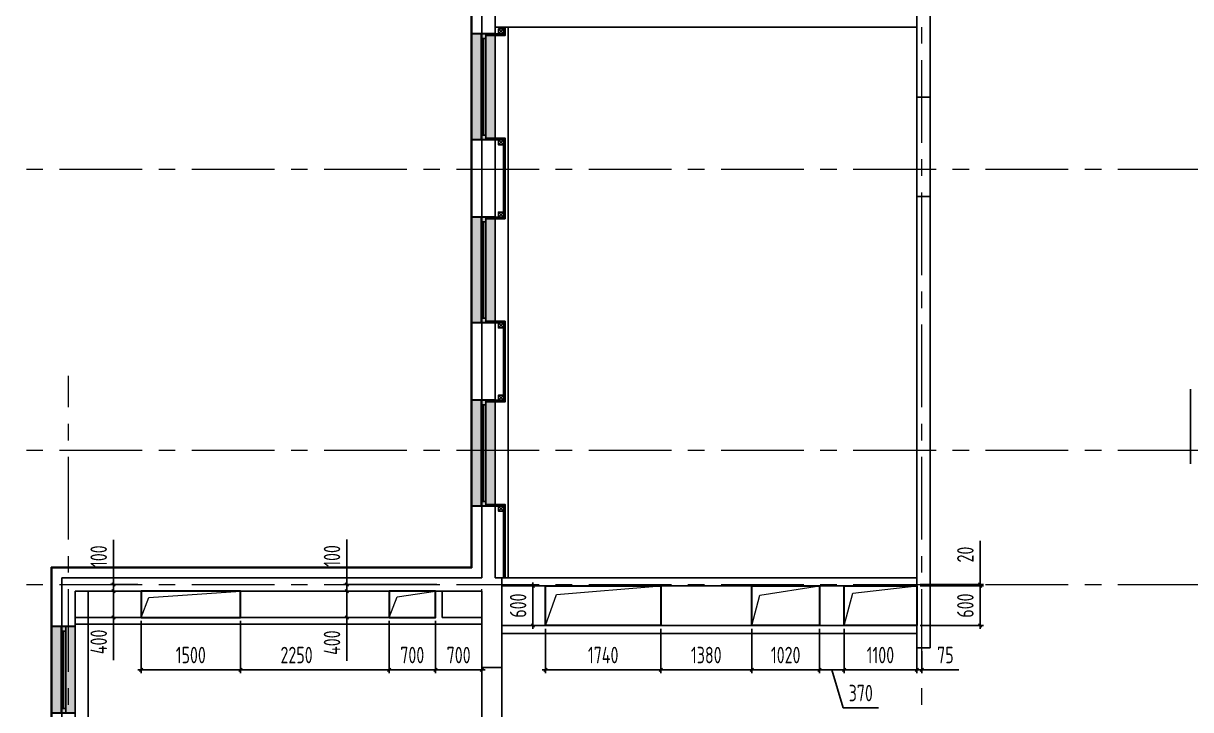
# Model space of a CAD drawing. Header units: millimetres. Extents: x -185251 to 7892985, y -102157 to 319855.
# Drawn here: x -173030 to -155384, y 102191 to 112570 of the extents above; entities that cross this region are included whole.
import ezdxf
from ezdxf import colors
from ezdxf.entities.mleader import LeaderData, LeaderLine
from ezdxf.math import Vec2, Vec3

# ---------------------------------------------------------------- set-up
doc = ezdxf.new("R2010")
doc.units = ezdxf.units.MM
doc.header["$LTSCALE"] = 10
doc.linetypes.add('CENTER', pattern=[2, 1.25, -0.25, 0.25, -0.25])
doc.layers.add('013', color=7, linetype='Continuous', lineweight=13)
doc.layers.add('АР_Оси', color=142, linetype='Continuous', lineweight=9)
doc.layers.add('Архитектура', color=251, linetype='Continuous')
doc.layers.get('0').off()
doc.layers.get('0').freeze()
doc.styles.add('ISOCPEUR', font='isocpeur.TTF', dxfattribs={"width": 0.7})
doc.styles.add('ГОСТ 2.304', font='isocpeur.TTF', dxfattribs={"width": 0.7})
doc.dimstyles.new('СПДС', dxfattribs={"dimscale": 100, "dimtxt": 2.5, "dimasz": 0.5, "dimexe": 0.5, "dimexo": 1, "dimgap": 1, "dimtad": 1, "dimdec": 0, "dimrnd": 5, "dimtxsty": 'ГОСТ 2.304', "dimblk": 'OBLIQUE', "dimcen": 2.5, "dimdle": 0.5, "dimadec": 0, "dimazin": 2, "dimtfac": 0.75, "dimtdec": 0, "dimtmove": 1, "dimatfit": 3, "dimfxl": 1, "dimtolj": 1, "dimarcsym": 1})

# ---------------------------------------------------------------- blocks, each defined once
blk = doc.blocks.new('_DOTSMALL')
at = {"color": 0, "linetype": 'ByBlock', "const_width": 0.5}
blk.add_lwpolyline([(-0.0625, 0, 1), (0.0625, 0, 1)], format="xyb", close=True, dxfattribs=at)
blk = doc.blocks.new('A$Ce02d65bd')
at = {"ltscale": 100}
for points in [[(0, 0), (0, 75), (75, 75), (75, 0), (0, 0)], [(0, 0), (75, 75)], [(0, 75), (75, 0)]]:
    blk.add_lwpolyline(points, dxfattribs=at)
blk = doc.blocks.new('*U104')
at = {"true_color": 0xffffff}
h = blk.add_hatch(color=7, dxfattribs=at)
h.dxf.hatch_style = 1
h.paths.add_polyline_path([(-1310, 140), (0, 140), (0, -220), (-1310, -220)])
at = {"lineweight": 30}
for p, q in [((-1310, 140), (-1310, -220)), ((0, 140), (0, -220))]:
    blk.add_line(p, q, dxfattribs=at)
for p, q in [((-1310, 140), (0, 140)), ((-1310, 140), (-1310, 140)), ((-1310, 140), (-1310, 140)), ((-1310, 0), (0, 0)), ((0, 140), (0, 140)), ((0, 140), (0, 140)), ((-1310, -70), (0, -70)), ((-1240, 0), (-1240, -70)), ((-1240, -35), (-70, -35)), ((-70, 0), (-70, -70)), ((0, -220), (-1310, -220))]:
    blk.add_line(p, q)
blk = doc.blocks.new('*U103')
at = {"true_color": 0xffffff}
h = blk.add_hatch(color=7, dxfattribs=at)
h.dxf.hatch_style = 1
h.paths.add_polyline_path([(-1600, 140), (0, 140), (0, -220), (-1600, -220)])
at = {"lineweight": 30}
for p, q in [((-1600, 140), (-1600, -220)), ((0, 140), (0, -220))]:
    blk.add_line(p, q, dxfattribs=at)
for p, q in [((-1600, 140), (0, 140)), ((-1600, 140), (-1600, 140)), ((-1600, 140), (-1600, 140)), ((-1600, 0), (0, 0)), ((0, 140), (0, 140)), ((0, 140), (0, 140)), ((-1600, -70), (0, -70)), ((-1530, 0), (-1530, -70)), ((-1530, -35), (-70, -35)), ((-70, 0), (-70, -70)), ((0, -220), (-1600, -220))]:
    blk.add_line(p, q)
blk = doc.blocks.new('_Oblique')
at = {"color": 0, "linetype": 'ByBlock', "lineweight": -2}
blk.add_line((-0.5, -0.5), (0.5, 0.5), dxfattribs=at)
blk = doc.blocks.new('*D925')
at = {"layer": '013', "color": 0, "linetype": 'ByBlock', "lineweight": -2, "transparency": 16777216}
for p, q in [((-171249, 103534), (-171249, 102742)), ((-169749, 103534), (-169749, 102742)), ((-171299, 102792), (-169699, 102792))]:
    blk.add_line(p, q, dxfattribs=at)
at = {"layer": 'Defpoints', "color": 0, "linetype": 'ByBlock', "transparency": 16777216}
for p in [(-171249, 103584), (-169749, 103584), (-169749, 102792)]:
    blk.add_point(p, dxfattribs=at)
at = {"layer": '013', "color": 0, "linetype": 'ByBlock', "lineweight": -2, "transparency": 16777216, "xscale": 50, "yscale": 50, "zscale": 50, "rotation": 180}
blk.add_blockref('_Oblique', (-171249, 102792), dxfattribs=at)
at = {"layer": '013', "color": 0, "linetype": 'ByBlock', "lineweight": -2, "transparency": 16777216, "xscale": 50, "yscale": 50, "zscale": 50}
blk.add_blockref('_Oblique', (-169749, 102792), dxfattribs=at)
at = {"layer": '013', "color": 0, "linetype": 'ByBlock', "transparency": 16777216, "insert": (-170499, 103017), "char_height": 250, "attachment_point": 5, "style": 'ГОСТ 2.304'}
blk.add_mtext('\\A1;1500', dxfattribs=at)
blk = doc.blocks.new('*D926')
at = {"layer": '013', "color": 0, "linetype": 'ByBlock', "lineweight": -2, "transparency": 16777216}
for p, q in [((-171299, 103984), (-171716, 103984)), ((-171666, 103534), (-171666, 104034)), ((-171299, 103584), (-171716, 103584)), ((-171666, 102941), (-171666, 103584))]:
    blk.add_line(p, q, dxfattribs=at)
at = {"layer": 'Defpoints', "color": 0, "linetype": 'ByBlock', "transparency": 16777216}
for p in [(-171666, 103984), (-171249, 103984), (-171249, 103584)]:
    blk.add_point(p, dxfattribs=at)
at = {"layer": '013', "color": 0, "linetype": 'ByBlock', "lineweight": -2, "transparency": 16777216, "xscale": 50, "yscale": 50, "zscale": 50}
for p, rotation in [((-171666, 103984), 90), ((-171666, 103584), 270)]:
    blk.add_blockref('_Oblique', p, dxfattribs=dict(at, rotation=rotation))
at = {"layer": '013', "color": 0, "linetype": 'ByBlock', "transparency": 16777216, "insert": (-171891, 103216), "char_height": 250, "attachment_point": 5, "rotation": 90, "style": 'ГОСТ 2.304'}
blk.add_mtext('\\A1;400', dxfattribs=at)
blk = doc.blocks.new('*D927')
at = {"layer": '013', "color": 0, "linetype": 'ByBlock', "lineweight": -2, "transparency": 16777216}
for p, q in [((-167501, 103534), (-167501, 102742)), ((-166801, 103534), (-166801, 102742)), ((-167551, 102792), (-166751, 102792))]:
    blk.add_line(p, q, dxfattribs=at)
at = {"layer": 'Defpoints', "color": 0, "linetype": 'ByBlock', "transparency": 16777216}
for p in [(-167501, 103584), (-166801, 103584), (-166801, 102792)]:
    blk.add_point(p, dxfattribs=at)
at = {"layer": '013', "color": 0, "linetype": 'ByBlock', "lineweight": -2, "transparency": 16777216, "xscale": 50, "yscale": 50, "zscale": 50, "rotation": 180}
blk.add_blockref('_Oblique', (-167501, 102792), dxfattribs=at)
at = {"layer": '013', "color": 0, "linetype": 'ByBlock', "lineweight": -2, "transparency": 16777216, "xscale": 50, "yscale": 50, "zscale": 50}
blk.add_blockref('_Oblique', (-166801, 102792), dxfattribs=at)
at = {"layer": '013', "color": 0, "linetype": 'ByBlock', "transparency": 16777216, "insert": (-167151, 103017), "char_height": 250, "attachment_point": 5, "style": 'ГОСТ 2.304'}
blk.add_mtext('\\A1;700', dxfattribs=at)
blk = doc.blocks.new('*D928')
at = {"layer": '013', "color": 0, "linetype": 'ByBlock', "lineweight": -2, "transparency": 16777216}
for p, q in [((-166801, 103984), (-168189, 103984)), ((-168139, 103534), (-168139, 104034)), ((-166801, 103584), (-168189, 103584)), ((-168139, 102929), (-168139, 103584))]:
    blk.add_line(p, q, dxfattribs=at)
at = {"layer": 'Defpoints', "color": 0, "linetype": 'ByBlock', "transparency": 16777216}
for p in [(-168139, 103984), (-166751, 103984), (-166751, 103584)]:
    blk.add_point(p, dxfattribs=at)
at = {"layer": '013', "color": 0, "linetype": 'ByBlock', "lineweight": -2, "transparency": 16777216, "xscale": 50, "yscale": 50, "zscale": 50}
for p, rotation in [((-168139, 103984), 90), ((-168139, 103584), 270)]:
    blk.add_blockref('_Oblique', p, dxfattribs=dict(at, rotation=rotation))
at = {"layer": '013', "color": 0, "linetype": 'ByBlock', "transparency": 16777216, "insert": (-168364, 103204), "char_height": 250, "attachment_point": 5, "rotation": 90, "style": 'ГОСТ 2.304'}
blk.add_mtext('\\A1;400', dxfattribs=at)
blk = doc.blocks.new('*D929')
at = {"layer": '013', "color": 0, "linetype": 'ByBlock', "lineweight": -2, "transparency": 16777216}
for p, q in [((-165135, 103415), (-165135, 102742)), ((-163395, 103415), (-163395, 102742)), ((-165185, 102792), (-163345, 102792))]:
    blk.add_line(p, q, dxfattribs=at)
at = {"layer": 'Defpoints', "color": 0, "linetype": 'ByBlock', "transparency": 16777216}
for p in [(-165135, 103465), (-163395, 103465), (-163395, 102792)]:
    blk.add_point(p, dxfattribs=at)
at = {"layer": '013', "color": 0, "linetype": 'ByBlock', "lineweight": -2, "transparency": 16777216, "xscale": 50, "yscale": 50, "zscale": 50, "rotation": 180}
blk.add_blockref('_Oblique', (-165135, 102792), dxfattribs=at)
at = {"layer": '013', "color": 0, "linetype": 'ByBlock', "lineweight": -2, "transparency": 16777216, "xscale": 50, "yscale": 50, "zscale": 50}
blk.add_blockref('_Oblique', (-163395, 102792), dxfattribs=at)
at = {"layer": '013', "color": 0, "linetype": 'ByBlock', "transparency": 16777216, "insert": (-164265, 103017), "char_height": 250, "attachment_point": 5, "style": 'ГОСТ 2.304'}
blk.add_mtext('\\A1;1740', dxfattribs=at)
blk = doc.blocks.new('*D930')
at = {"layer": '013', "color": 0, "linetype": 'ByBlock', "lineweight": -2, "transparency": 16777216}
for p, q in [((-163395, 103415), (-163395, 102742)), ((-162016, 103415), (-162016, 102742)), ((-163445, 102792), (-161966, 102792))]:
    blk.add_line(p, q, dxfattribs=at)
at = {"layer": 'Defpoints', "color": 0, "linetype": 'ByBlock', "transparency": 16777216}
for p in [(-163395, 103465), (-162016, 103465), (-162016, 102792)]:
    blk.add_point(p, dxfattribs=at)
at = {"layer": '013', "color": 0, "linetype": 'ByBlock', "lineweight": -2, "transparency": 16777216, "xscale": 50, "yscale": 50, "zscale": 50, "rotation": 180}
blk.add_blockref('_Oblique', (-163395, 102792), dxfattribs=at)
at = {"layer": '013', "color": 0, "linetype": 'ByBlock', "lineweight": -2, "transparency": 16777216, "xscale": 50, "yscale": 50, "zscale": 50}
blk.add_blockref('_Oblique', (-162016, 102792), dxfattribs=at)
at = {"layer": '013', "color": 0, "linetype": 'ByBlock', "transparency": 16777216, "insert": (-162706, 103017), "char_height": 250, "attachment_point": 5, "style": 'ГОСТ 2.304'}
blk.add_mtext('\\A1;1380', dxfattribs=at)
blk = doc.blocks.new('*D931')
at = {"layer": '013', "color": 0, "linetype": 'ByBlock', "lineweight": -2, "transparency": 16777216}
for p, q in [((-162016, 103415), (-162016, 102742)), ((-160995, 103415), (-160995, 102742)), ((-162066, 102792), (-160945, 102792))]:
    blk.add_line(p, q, dxfattribs=at)
at = {"layer": 'Defpoints', "color": 0, "linetype": 'ByBlock', "transparency": 16777216}
for p in [(-162016, 103465), (-160995, 103465), (-160995, 102792)]:
    blk.add_point(p, dxfattribs=at)
at = {"layer": '013', "color": 0, "linetype": 'ByBlock', "lineweight": -2, "transparency": 16777216, "xscale": 50, "yscale": 50, "zscale": 50, "rotation": 180}
blk.add_blockref('_Oblique', (-162016, 102792), dxfattribs=at)
at = {"layer": '013', "color": 0, "linetype": 'ByBlock', "lineweight": -2, "transparency": 16777216, "xscale": 50, "yscale": 50, "zscale": 50}
blk.add_blockref('_Oblique', (-160995, 102792), dxfattribs=at)
at = {"layer": '013', "color": 0, "linetype": 'ByBlock', "transparency": 16777216, "insert": (-161506, 103017), "char_height": 250, "attachment_point": 5, "style": 'ГОСТ 2.304'}
blk.add_mtext('\\A1;1020', dxfattribs=at)
blk = doc.blocks.new('*D932')
at = {"layer": '013', "color": 0, "linetype": 'ByBlock', "lineweight": -2, "transparency": 16777216}
for p, q in [((-160624, 103415), (-160624, 102742)), ((-159524, 103415), (-159524, 102742)), ((-160674, 102792), (-159474, 102792))]:
    blk.add_line(p, q, dxfattribs=at)
at = {"layer": 'Defpoints', "color": 0, "linetype": 'ByBlock', "transparency": 16777216}
for p in [(-160624, 103465), (-159524, 103465), (-159524, 102792)]:
    blk.add_point(p, dxfattribs=at)
at = {"layer": '013', "color": 0, "linetype": 'ByBlock', "lineweight": -2, "transparency": 16777216, "xscale": 50, "yscale": 50, "zscale": 50, "rotation": 180}
blk.add_blockref('_Oblique', (-160624, 102792), dxfattribs=at)
at = {"layer": '013', "color": 0, "linetype": 'ByBlock', "lineweight": -2, "transparency": 16777216, "xscale": 50, "yscale": 50, "zscale": 50}
blk.add_blockref('_Oblique', (-159524, 102792), dxfattribs=at)
at = {"layer": '013', "color": 0, "linetype": 'ByBlock', "transparency": 16777216, "insert": (-160074, 103017), "char_height": 250, "attachment_point": 5, "style": 'ГОСТ 2.304'}
blk.add_mtext('\\A1;1100', dxfattribs=at)
blk = doc.blocks.new('*D933')
at = {"layer": '013', "color": 0, "linetype": 'ByBlock', "lineweight": -2, "transparency": 16777216}
for p, q in [((-165326, 103415), (-165326, 104115)), ((-165185, 104065), (-165376, 104065)), ((-165185, 103465), (-165376, 103465))]:
    blk.add_line(p, q, dxfattribs=at)
at = {"layer": 'Defpoints', "color": 0, "linetype": 'ByBlock', "transparency": 16777216}
for p in [(-165326, 104065), (-165135, 104065), (-165135, 103465)]:
    blk.add_point(p, dxfattribs=at)
at = {"layer": '013', "color": 0, "linetype": 'ByBlock', "lineweight": -2, "transparency": 16777216, "xscale": 50, "yscale": 50, "zscale": 50}
for p, rotation in [((-165326, 104065), 90), ((-165326, 103465), 270)]:
    blk.add_blockref('_Oblique', p, dxfattribs=dict(at, rotation=rotation))
at = {"layer": '013', "color": 0, "linetype": 'ByBlock', "transparency": 16777216, "insert": (-165551, 103765), "char_height": 250, "attachment_point": 5, "rotation": 90, "style": 'ГОСТ 2.304'}
blk.add_mtext('\\A1;600', dxfattribs=at)
blk = doc.blocks.new('*D934')
at = {"layer": '013', "color": 0, "linetype": 'ByBlock', "lineweight": -2, "transparency": 16777216}
for p, q in [((-158565, 103415), (-158565, 104115)), ((-159474, 104065), (-158515, 104065)), ((-159474, 103465), (-158515, 103465))]:
    blk.add_line(p, q, dxfattribs=at)
at = {"layer": 'Defpoints', "color": 0, "linetype": 'ByBlock', "transparency": 16777216}
for p in [(-159524, 104065), (-158565, 104065), (-159524, 103465)]:
    blk.add_point(p, dxfattribs=at)
at = {"layer": '013', "color": 0, "linetype": 'ByBlock', "lineweight": -2, "transparency": 16777216, "xscale": 50, "yscale": 50, "zscale": 50}
for p, rotation in [((-158565, 104065), 90), ((-158565, 103465), 270)]:
    blk.add_blockref('_Oblique', p, dxfattribs=dict(at, rotation=rotation))
at = {"layer": '013', "color": 0, "linetype": 'ByBlock', "transparency": 16777216, "insert": (-158790, 103765), "char_height": 250, "attachment_point": 5, "rotation": 90, "style": 'ГОСТ 2.304'}
blk.add_mtext('\\A1;600', dxfattribs=at)
blk = doc.blocks.new('*D903')
at = {"layer": '013', "color": 0, "linetype": 'ByBlock', "lineweight": -2, "transparency": 16777216}
for p, q in [((-171666, 104761), (-171666, 104085)), ((-171666, 104085), (-171666, 104135)), ((-171299, 104085), (-171716, 104085)), ((-171299, 103984), (-171716, 103984)), ((-171666, 103984), (-171666, 104085)), ((-171666, 103984), (-171666, 104085)), ((-171666, 103984), (-171666, 103934))]:
    blk.add_line(p, q, dxfattribs=at)
at = {"layer": 'Defpoints', "color": 0, "linetype": 'ByBlock', "transparency": 16777216}
for p in [(-171666, 104085), (-171249, 104085), (-171249, 103984)]:
    blk.add_point(p, dxfattribs=at)
at = {"layer": '013', "color": 0, "linetype": 'ByBlock', "lineweight": -2, "transparency": 16777216, "xscale": 50, "yscale": 50, "zscale": 50}
for p, rotation in [((-171666, 104085), 270), ((-171666, 103984), 90)]:
    blk.add_blockref('_Oblique', p, dxfattribs=dict(at, rotation=rotation))
at = {"layer": '013', "color": 0, "linetype": 'ByBlock', "transparency": 16777216, "insert": (-171891, 104512), "char_height": 250, "attachment_point": 5, "rotation": 90, "style": 'ГОСТ 2.304'}
blk.add_mtext('\\A1;100', dxfattribs=at)
blk = doc.blocks.new('*D896')
at = {"layer": '013', "color": 0, "linetype": 'ByBlock', "lineweight": -2, "transparency": 16777216}
for p, q in [((-168139, 104765), (-168139, 104085)), ((-168139, 104085), (-168139, 104135)), ((-166780, 104085), (-168189, 104085)), ((-166851, 103983), (-168189, 103983)), ((-168139, 103983), (-168139, 104085)), ((-168139, 103983), (-168139, 104085)), ((-168139, 103983), (-168139, 103933))]:
    blk.add_line(p, q, dxfattribs=at)
at = {"layer": 'Defpoints', "color": 0, "linetype": 'ByBlock', "transparency": 16777216}
for p in [(-168139, 104085), (-166801, 103983), (-166730, 104085)]:
    blk.add_point(p, dxfattribs=at)
at = {"layer": '013', "color": 0, "linetype": 'ByBlock', "lineweight": -2, "transparency": 16777216, "xscale": 50, "yscale": 50, "zscale": 50}
for p, rotation in [((-168139, 104085), 270), ((-168139, 103983), 90)]:
    blk.add_blockref('_Oblique', p, dxfattribs=dict(at, rotation=rotation))
at = {"layer": '013', "color": 0, "linetype": 'ByBlock', "transparency": 16777216, "insert": (-168364, 104516), "char_height": 250, "attachment_point": 5, "rotation": 90, "style": 'ГОСТ 2.304'}
blk.add_mtext('\\A1;100', dxfattribs=at)
blk = doc.blocks.new('*D901')
at = {"layer": '013', "color": 0, "linetype": 'ByBlock', "lineweight": -2, "transparency": 16777216}
for p, q in [((-160995, 103415), (-160995, 102742)), ((-160624, 103415), (-160624, 102742)), ((-161045, 102792), (-160574, 102792)), ((-160810, 102792), (-160637, 102217)), ((-160637, 102217), (-160105, 102217))]:
    blk.add_line(p, q, dxfattribs=at)
at = {"layer": 'Defpoints', "color": 0, "linetype": 'ByBlock', "transparency": 16777216}
for p in [(-160995, 103465), (-160624, 103465), (-160624, 102792)]:
    blk.add_point(p, dxfattribs=at)
at = {"layer": '013', "color": 0, "linetype": 'ByBlock', "lineweight": -2, "transparency": 16777216, "xscale": 50, "yscale": 50, "zscale": 50, "rotation": 180}
blk.add_blockref('_Oblique', (-160995, 102792), dxfattribs=at)
at = {"layer": '013', "color": 0, "linetype": 'ByBlock', "lineweight": -2, "transparency": 16777216, "xscale": 50, "yscale": 50, "zscale": 50}
blk.add_blockref('_Oblique', (-160624, 102792), dxfattribs=at)
at = {"layer": '013', "color": 0, "linetype": 'ByBlock', "transparency": 16777216, "insert": (-160371, 102442), "char_height": 250, "attachment_point": 5, "style": 'ГОСТ 2.304'}
blk.add_mtext('\\A1;370', dxfattribs=at)
blk = doc.blocks.new('*D902')
at = {"layer": '013', "color": 0, "linetype": 'ByBlock', "lineweight": -2, "transparency": 16777216}
for p, q in [((-158565, 104742), (-158565, 104085)), ((-158565, 104085), (-158565, 104135)), ((-159474, 104085), (-158515, 104085)), ((-159474, 104065), (-158515, 104065)), ((-158565, 104065), (-158565, 104085)), ((-158565, 104065), (-158565, 104085)), ((-158565, 104065), (-158565, 104015))]:
    blk.add_line(p, q, dxfattribs=at)
at = {"layer": 'Defpoints', "color": 0, "linetype": 'ByBlock', "transparency": 16777216}
for p in [(-159524, 104085), (-159524, 104065), (-158565, 104085)]:
    blk.add_point(p, dxfattribs=at)
at = {"layer": '013', "color": 0, "linetype": 'ByBlock', "lineweight": -2, "transparency": 16777216, "xscale": 50, "yscale": 50, "zscale": 50}
for p, rotation in [((-158565, 104085), 270), ((-158565, 104065), 90)]:
    blk.add_blockref('_Oblique', p, dxfattribs=dict(at, rotation=rotation))
at = {"layer": '013', "color": 0, "linetype": 'ByBlock', "transparency": 16777216, "insert": (-158790, 104537), "char_height": 250, "attachment_point": 5, "rotation": 90, "style": 'ГОСТ 2.304'}
blk.add_mtext('\\A1;20', dxfattribs=at)
blk = doc.blocks.new('*D899')
at = {"layer": '013', "color": 0, "linetype": 'ByBlock', "lineweight": -2, "transparency": 16777216}
for p, q in [((-169749, 103534), (-169749, 102742)), ((-167501, 103534), (-167501, 102742)), ((-169799, 102792), (-167451, 102792))]:
    blk.add_line(p, q, dxfattribs=at)
at = {"layer": 'Defpoints', "color": 0, "linetype": 'ByBlock', "transparency": 16777216}
for p in [(-169749, 103584), (-167501, 103584), (-167501, 102792)]:
    blk.add_point(p, dxfattribs=at)
at = {"layer": '013', "color": 0, "linetype": 'ByBlock', "lineweight": -2, "transparency": 16777216, "xscale": 50, "yscale": 50, "zscale": 50, "rotation": 180}
blk.add_blockref('_Oblique', (-169749, 102792), dxfattribs=at)
at = {"layer": '013', "color": 0, "linetype": 'ByBlock', "lineweight": -2, "transparency": 16777216, "xscale": 50, "yscale": 50, "zscale": 50}
blk.add_blockref('_Oblique', (-167501, 102792), dxfattribs=at)
at = {"layer": '013', "color": 0, "linetype": 'ByBlock', "transparency": 16777216, "insert": (-168900, 103017), "char_height": 250, "attachment_point": 5, "style": 'ГОСТ 2.304'}
blk.add_mtext('\\A1;2250', dxfattribs=at)
blk = doc.blocks.new('*D900')
at = {"layer": '013', "color": 0, "linetype": 'ByBlock', "lineweight": -2, "transparency": 16777216}
for p, q in [((-166801, 103484), (-166801, 102742)), ((-166099, 103483), (-166099, 102742)), ((-166851, 102792), (-166049, 102792))]:
    blk.add_line(p, q, dxfattribs=at)
at = {"layer": 'Defpoints', "color": 0, "linetype": 'ByBlock', "transparency": 16777216}
for p in [(-166801, 103584), (-166099, 103583), (-166099, 102792)]:
    blk.add_point(p, dxfattribs=at)
at = {"layer": '013', "color": 0, "linetype": 'ByBlock', "lineweight": -2, "transparency": 16777216, "xscale": 50, "yscale": 50, "zscale": 50, "rotation": 180}
blk.add_blockref('_Oblique', (-166801, 102792), dxfattribs=at)
at = {"layer": '013', "color": 0, "linetype": 'ByBlock', "lineweight": -2, "transparency": 16777216, "xscale": 50, "yscale": 50, "zscale": 50}
blk.add_blockref('_Oblique', (-166099, 102792), dxfattribs=at)
at = {"layer": '013', "color": 0, "linetype": 'ByBlock', "transparency": 16777216, "insert": (-166450, 103017), "char_height": 250, "attachment_point": 5, "style": 'ГОСТ 2.304'}
blk.add_mtext('\\A1;700', dxfattribs=at)
blk = doc.blocks.new('*D863')
at = {"layer": '013', "color": 0, "linetype": 'ByBlock', "lineweight": -2, "transparency": 16777216}
for p, q in [((-159524, 103295), (-159524, 102742)), ((-159449, 103075), (-159449, 102742)), ((-159524, 102792), (-159574, 102792)), ((-159524, 102792), (-159449, 102792)), ((-159524, 102792), (-159449, 102792)), ((-159449, 102792), (-159399, 102792)), ((-158887, 102792), (-159449, 102792))]:
    blk.add_line(p, q, dxfattribs=at)
at = {"layer": 'Defpoints', "color": 0, "linetype": 'ByBlock', "transparency": 16777216}
for p in [(-159524, 103345), (-159449, 103125), (-159449, 102792)]:
    blk.add_point(p, dxfattribs=at)
at = {"layer": '013', "color": 0, "linetype": 'ByBlock', "lineweight": -2, "transparency": 16777216, "xscale": 50, "yscale": 50, "zscale": 50}
blk.add_blockref('_Oblique', (-159524, 102792), dxfattribs=at)
at = {"layer": '013', "color": 0, "linetype": 'ByBlock', "lineweight": -2, "transparency": 16777216, "xscale": 50, "yscale": 50, "zscale": 50, "rotation": 180}
blk.add_blockref('_Oblique', (-159449, 102792), dxfattribs=at)
at = {"layer": '013', "color": 0, "linetype": 'ByBlock', "transparency": 16777216, "insert": (-159092, 103017), "char_height": 250, "attachment_point": 5, "style": 'ГОСТ 2.304'}
blk.add_mtext('\\A1;75', dxfattribs=at)

msp = doc.modelspace()

# ---------------------------------------------------------------- linework, layer by layer
at = {"layer": '013', "color": 1, "linetype": 'ByBlock', "lineweight": 30}
for points in [[(-171249.3, 103584.1), (-169749.3, 103584.1), (-169749.3, 103984.1), (-171249.3, 103984.1)], [(-167500.6, 103583), (-166800.6, 103583), (-166800.6, 103983), (-167500.6, 103983)], [(-163395.4, 103465.2), (-165135.2, 103465.2), (-165135.2, 104065.2), (-163395.4, 104065.2)], [(-160995.4, 103465.2), (-162016.5, 103465.2), (-162016.5, 104065.2), (-160995.4, 104065.2)], [(-159524.3, 103465.2), (-160624.3, 103465.2), (-160624.3, 104065.2), (-159524.3, 104065.2)]]:
    msp.add_lwpolyline(points, close=True, dxfattribs=at)
at = {"layer": '013', "color": 1, "linetype": 'ByBlock'}
for points in [[(-171249.3, 103584.1), (-171134.8, 103886.2), (-169749.3, 103984.1)], [(-167500.6, 103584.1), (-167380.1, 103897.5), (-166800.6, 103983)], [(-165135.2, 103465.2), (-164970.4, 103932.6), (-163395.4, 104065.2)], [(-162016.5, 103465.2), (-161896.3, 103924.7), (-160995.4, 104065.2)], [(-160624.3, 103465.2), (-160489.1, 103952.5), (-159524.3, 104065.2)]]:
    msp.add_lwpolyline(points, dxfattribs=at)
at = {"layer": 'АР_Оси', "linetype": 'CENTER', "ltscale": 100}
for p, q in [((-166099.3, 92764), (-166099.3, 126647.9)), ((-159449.3, 92764), (-159449.3, 122146.5)), ((-176483.7, 110365.2), (-101315.8, 110365.2)), ((-172349.3, 92764), (-172349.3, 107242.1)), ((-176483.7, 106115.2), (-101315.8, 106115.2)), ((-176483.7, 104085.2), (-101315.8, 104085.2))]:
    msp.add_line(p, q, dxfattribs=at)
at = {"layer": 'Архитектура', "lineweight": 25, "transparency": 33554684}
for p, q in [((-166099.3, 104185.2), (-166099.3, 122055.2)), ((-165899.3, 104185.2), (-165899.3, 121855.2)), ((-166259.3, 104345.2), (-166259.3, 121255.2)), ((-166249.3, 104335.2), (-166249.3, 121265.2)), ((-159524.3, 111454), (-159524.3, 112730.2)), ((-159324.3, 111454), (-159324.3, 112730.2)), ((-165699.3, 104185.2), (-165699.3, 112510.2)), ((-159524.3, 111654), (-159524.3, 109954)), ((-159524.3, 111454), (-159324.3, 111454)), ((-159324.3, 111454), (-159324.3, 109954)), ((-159524.3, 103125.2), (-159524.3, 109954)), ((-159524.3, 109954), (-159324.3, 109954)), ((-159324.3, 103125.2), (-159324.3, 109954)), ((-155384.3, 105906.4), (-155384.3, 107036.4)), ((-172609.6, 104345.2), (-166259.3, 104345.2)), ((-172599.6, 104335.2), (-166249.3, 104335.2)), ((-172449.3, 94475.2), (-172449.3, 104185.2)), ((-172449.3, 104185.2), (-166099.3, 104185.2)), ((-165899.3, 104185.2), (-165799.3, 104185.2)), ((-165799.3, 104185.2), (-165799.3, 102831.3)), ((-172249.3, 94675.2), (-172249.3, 103985.2)), ((-172249.3, 103985.2), (-166099.3, 103985.2)), ((-172049.3, 94875.2), (-172049.3, 103985.2)), ((-166800.6, 103583), (-166800.6, 103985.2)), ((-166700.6, 103583), (-166700.6, 103985.2)), ((-166099.3, 103985.2), (-166099.3, 102831.3)), ((-166800.6, 103583), (-172249.3, 103583)), ((-166099.3, 103583), (-166700.6, 103583)), ((-166099.3, 103483), (-172249.3, 103483)), ((-159524.3, 103125.2), (-159324.3, 103125.2)), ((-166099.3, 103031.3), (-166099.3, 101331.3)), ((-166099.3, 102831.3), (-165799.3, 102831.3)), ((-165799.3, 102831.3), (-165799.3, 101331.3))]:
    msp.add_line(p, q, dxfattribs=at)
for points in [[(-166039.3, 112410.2), (-165773.5, 112410.2), (-165773.5, 112510.2)], [(-166039.2, 112385.2), (-165748.5, 112385.2), (-165748.5, 112510.2)], [(-166039.2, 112397.7), (-165761, 112397.7), (-165761, 112510.2)], [(-165899.3, 112510.2), (-159524.3, 112510.2)], [(-166039.3, 109615.2), (-165748.5, 109615.2), (-165748.5, 110835.2), (-166039.3, 110835.2)], [(-166039.3, 109627.7), (-165761, 109627.7), (-165761, 110822.7), (-166039.3, 110822.7)], [(-166084.9, 109640.2), (-165773.5, 109640.2), (-165773.5, 110810.2), (-166151.4, 110810.2)], [(-166084.9, 106870.2), (-165773.5, 106870.2), (-165773.5, 108040.2), (-166151.3, 108040.2)], [(-166039.2, 106845.2), (-165748.5, 106845.2), (-165748.5, 108065.2), (-166039.2, 108065.2)], [(-166039.2, 106857.7), (-165761, 106857.7), (-165761, 108052.7), (-166039.2, 108052.7)], [(-165773.5, 104185.2), (-165773.5, 105270.2), (-166151.4, 105270.2)], [(-165748.5, 104185.2), (-165748.5, 105295.2), (-166039.3, 105295.2)], [(-165761, 104185.2), (-165761, 105282.7), (-166039.3, 105282.7)], [(-172609.3, 94315.2), (-172609.6, 104345.2)], [(-172599.3, 94325.2), (-172599.6, 104335.2)], [(-165799.3, 104185.2), (-159524.3, 104185.2)], [(-165799.3, 104065.2), (-159524.3, 104065.2)], [(-159524.3, 103465.2), (-165799.3, 103465.2)], [(-159524.3, 103345.2), (-165799.3, 103345.2)]]:
    msp.add_lwpolyline(points, dxfattribs=at)

# ---------------------------------------------------------------- block references
for name, p, rotation in [('*U103', (-166039.3, 110810.2), 270), ('A$Ce02d65bd', (-165773.5, 112410.2), 90), ('A$Ce02d65bd', (-165773.5, 110735.2), 90), ('*U103', (-166039.3, 108040.2), 270), ('A$Ce02d65bd', (-165773.5, 109640.2), 90), ('A$Ce02d65bd', (-165773.5, 107965.2), 90), ('A$Ce02d65bd', (-165773.5, 106870.2), 90), ('*U103', (-166039.3, 105270.2), 270), ('A$Ce02d65bd', (-165773.5, 105195.2), 90), ('*U104', (-172389.4, 102140.2), 270)]:
    msp.add_blockref(name, p, dxfattribs=dict(at, rotation=rotation))

# ---------------------------------------------------------------- dimensions: what is measured, and where the dimension line sits
at = {"layer": '013', "color": 1, "linetype": 'ByBlock'}
for base, p1, p2, picture, middle in [((-171666, 104085.2), (-171249.3, 103984.1), (-171249.3, 104085.2), '*D903', (-171705.9, 104512.2)), ((-168139.4, 104085.2), (-166800.6, 103983), (-166729.8, 104085.2), '*D896', (-168139.4, 104515.9)), ((-158565.4, 104085.2), (-159524.3, 104065.2), (-159524.3, 104085.2), '*D902', (-158635.6, 104537)), ((-171666, 103984.1), (-171249.3, 103584.1), (-171249.3, 103984.1), '*D926', (-171488.6, 103216.4)), ((-168139.4, 103984.1), (-166750.6, 103584.1), (-166750.6, 103984.1), '*D928', (-168076, 103204.3))]:
    dim = msp.add_linear_dim(base=base, p1=p1, p2=p2, angle=90, dimstyle='СПДС', override={"dimasz": 0.5, "dimexe": 0.5, "dimexo": 0.5, "dimrnd": 5, "dimdle": 0.5}, dxfattribs=at)
    dim.commit()
    dim.dimension.update_dxf_attribs({"geometry": picture, "text_midpoint": middle, "dimtype": 160})
for base, p1, p2, picture, middle in [((-165325.9, 104065.2), (-165135.2, 103465.2), (-165135.2, 104065.2), '*D933', (-165550.9, 103765.2)), ((-158565.4, 104065.2), (-159524.3, 103465.2), (-159524.3, 104065.2), '*D934', (-158790.4, 103765.2))]:
    dim = msp.add_linear_dim(base=base, p1=p1, p2=p2, angle=90, dimstyle='СПДС', override={"dimasz": 0.5, "dimexe": 0.5, "dimexo": 0.5, "dimrnd": 5, "dimdle": 0.5}, dxfattribs=at)
    dim.commit()
    dim.dimension.update_dxf_attribs({"geometry": picture, "text_midpoint": middle})
for base, p1, p2, picture, middle in [((-169749.3, 102792.2), (-171249.3, 103584.1), (-169749.3, 103584.1), '*D925', (-170499.3, 103017.2)), ((-166800.6, 102792.2), (-167500.6, 103584.1), (-166800.6, 103584.1), '*D927', (-167150.6, 103017.2)), ((-163395.4, 102792.2), (-165135.2, 103465.2), (-163395.4, 103465.2), '*D929', (-164265.3, 103017.2)), ((-162016.5, 102792.2), (-163395.4, 103465.2), (-162016.5, 103465.2), '*D930', (-162705.9, 103017.2)), ((-160995.4, 102792.2), (-162016.5, 103465.2), (-160995.4, 103465.2), '*D931', (-161505.9, 103017.2)), ((-160624.3, 102792.2), (-160995.4, 103465.2), (-160624.3, 103465.2), '*D901', (-160537.3, 102442.2)), ((-159524.3, 102792.2), (-160624.3, 103465.2), (-159524.3, 103465.2), '*D932', (-160074.3, 103017.2))]:
    dim = msp.add_linear_dim(base=base, p1=p1, p2=p2, dimstyle='СПДС', override={"dimasz": 0.5, "dimexe": 0.5, "dimexo": 0.5, "dimrnd": 5, "dimdle": 0.5}, dxfattribs=at)
    dim.commit()
    dim.dimension.update_dxf_attribs({"geometry": picture, "text_midpoint": middle})
for base, p1, p2, picture, middle in [((-167500.6, 102792.2), (-169749.3, 103584.1), (-167500.6, 103584.1), '*D899', (-168900.3, 102792.2)), ((-159449.3, 102792.2), (-159524.3, 103345.2), (-159449.3, 103125.2), '*D863', (-159092.2, 102821.4))]:
    dim = msp.add_linear_dim(base=base, p1=p1, p2=p2, dimstyle='СПДС', override={"dimasz": 0.5, "dimexe": 0.5, "dimexo": 0.5, "dimrnd": 5, "dimdle": 0.5}, dxfattribs=at)
    dim.commit()
    dim.dimension.update_dxf_attribs({"geometry": picture, "text_midpoint": middle, "dimtype": 160})
dim = msp.add_linear_dim(base=(-166099.3, 102792.2), p1=(-166800.6, 103584.1), p2=(-166099.3, 103583), dimstyle='СПДС', dxfattribs=at)
dim.commit()
dim.dimension.update_dxf_attribs({"geometry": '*D900', "text_midpoint": (-166449.9, 103017.2)})

# ---------------------------------------------------------------- leaders
at = {"layer": 'Архитектура', "lineweight": 25, "transparency": 33554684}
ml = msp.add_multileader_mtext('Standard', dxfattribs=at)
ml.set_content('Л.2', color=256, style='ISOCPEUR')
ml.set_leader_properties(color=256, linetype='Continuous', lineweight=-1)
ml.set_arrow_properties(name='DOTSMALL')
ml.build(insert=Vec2(0, 0))
ml.multileader.update_dxf_attribs({"has_text_frame": 1, "text_left_attachment_type": 4, "text_right_attachment_type": 4, "dogleg_length": 100, "arrow_head_size": 180})
ctx = ml.context
ctx.base_point, ctx.char_height, ctx.arrow_head_size, ctx.landing_gap_size, ctx.plane_origin = Vec3(-155818.3, 305092.3, 0), 250, 180, 50, Vec3(-91789.1, 292800.5, 0)
ctx.left_attachment, ctx.right_attachment = 4, 4
notes = []
notes.append((ctx, [(0, (0, 0, 0), (0, 0), (1, 0), 1, [])]))
ctx.mtext.insert, ctx.mtext.width, ctx.mtext.line_spacing_style, ctx.mtext.flow_direction = Vec3(-155768.3, 305425.7, 0), 852.697, 2, 5
ml = msp.add_multileader_mtext('Standard', dxfattribs=at)
ml.set_content('Л.2', color=256, style='ISOCPEUR')
ml.set_leader_properties(color=256, linetype='Continuous', lineweight=-1)
ml.set_arrow_properties(name='DOTSMALL')
ml.build(insert=Vec2(0, 0))
ml.multileader.update_dxf_attribs({"has_text_frame": 1, "text_left_attachment_type": 4, "text_right_attachment_type": 4, "dogleg_length": 100, "arrow_head_size": 180})
ctx = ml.context
ctx.base_point, ctx.char_height, ctx.arrow_head_size, ctx.landing_gap_size, ctx.plane_origin = Vec3(-155501.4, 214032.7, 0), 250, 180, 50, Vec3(-129706.2, 200566.2, 0)
ctx.left_attachment, ctx.right_attachment = 4, 4
notes.append((ctx, [(0, (0, 0, 0), (0, 0), (1, 0), 1, [])]))
ctx.mtext.insert, ctx.mtext.width, ctx.mtext.line_spacing_style, ctx.mtext.flow_direction = Vec3(-155451.4, 214366, 0), 852.697, 2, 5
ml = msp.add_multileader_mtext('Standard', dxfattribs=at)
ml.set_content('+11,750', color=256, style='ISOCPEUR')
ml.set_leader_properties(color=256, linetype='Continuous', lineweight=-1)
ml.set_arrow_properties(name='DOTSMALL')
ml.build(insert=Vec2(0, 0))
ml.multileader.update_dxf_attribs({"has_text_frame": 1, "text_left_attachment_type": 4, "text_right_attachment_type": 4, "dogleg_length": 100, "arrow_head_size": 180})
ctx = ml.context
ctx.base_point, ctx.char_height, ctx.arrow_head_size, ctx.landing_gap_size, ctx.plane_origin = Vec3(-155526.1, 207799.1), 250, 180, 50, Vec3(-154118.5, 206726)
ctx.left_attachment, ctx.right_attachment = 4, 4
notes.append((ctx, [(0, (0, 0, 0), (0, 0), (1, 0), 1, [])]))
ctx.mtext.insert, ctx.mtext.width, ctx.mtext.defined_height, ctx.mtext.line_spacing_style, ctx.mtext.flow_direction = Vec3(-155476.1, 208132.4), 696.035, 912.5, 2, 5
ml = msp.add_multileader_mtext('Standard', dxfattribs=at)
ml.set_content('+12,200', color=256, style='ISOCPEUR')
ml.set_leader_properties(color=256, linetype='Continuous', lineweight=-1)
ml.set_arrow_properties(name='DOTSMALL')
ml.build(insert=Vec2(0, 0))
ml.multileader.update_dxf_attribs({"has_text_frame": 1, "text_left_attachment_type": 4, "text_right_attachment_type": 4, "dogleg_length": 100, "arrow_head_size": 180})
ctx = ml.context
ctx.base_point, ctx.char_height, ctx.arrow_head_size, ctx.landing_gap_size, ctx.plane_origin = Vec3(-159917.7, 188208.1), 250, 180, 50, Vec3(-134681.8, 176585)
ctx.left_attachment, ctx.right_attachment = 4, 4
notes.append((ctx, [(0, (0, 0, 0), (0, 0), (1, 0), 1, [])]))
ctx.mtext.insert, ctx.mtext.width, ctx.mtext.line_spacing_style, ctx.mtext.flow_direction = Vec3(-159867.7, 188541.4), 852.697, 2, 5
ml = msp.add_multileader_mtext('Standard', dxfattribs=at)
ml.set_content('+12,650', color=256, style='ISOCPEUR')
ml.set_leader_properties(color=256, linetype='Continuous', lineweight=-1)
ml.set_arrow_properties(name='DOTSMALL')
ml.build(insert=Vec2(0, 0))
ml.multileader.update_dxf_attribs({"has_text_frame": 1, "text_left_attachment_type": 4, "text_right_attachment_type": 4, "dogleg_length": 100, "arrow_head_size": 180})
ctx = ml.context
ctx.base_point, ctx.char_height, ctx.arrow_head_size, ctx.landing_gap_size, ctx.plane_origin = Vec3(-159917.7, 187623.8), 250, 180, 50, Vec3(-134681.8, 176000.7)
ctx.left_attachment, ctx.right_attachment = 4, 4
notes.append((ctx, [(0, (0, 0, 0), (0, 0), (1, 0), 1, [])]))
ctx.mtext.insert, ctx.mtext.width, ctx.mtext.line_spacing_style, ctx.mtext.flow_direction = Vec3(-159867.7, 187957.1), 852.697, 2, 5
ml = msp.add_multileader_mtext('Standard', dxfattribs=at)
ml.set_content('Л.2', color=256, style='ISOCPEUR')
ml.set_leader_properties(color=256, linetype='Continuous', lineweight=-1)
ml.set_arrow_properties(name='DOTSMALL')
ml.build(insert=Vec2(0, 0))
ml.multileader.update_dxf_attribs({"has_text_frame": 1, "text_left_attachment_type": 4, "text_right_attachment_type": 4, "dogleg_length": 100, "arrow_head_size": 180})
ctx = ml.context
ctx.base_point, ctx.char_height, ctx.arrow_head_size, ctx.landing_gap_size, ctx.plane_origin = Vec3(-159220.3, 121413.8, 0), 250, 180, 50, Vec3(-133439.1, 107952.3, 0)
ctx.left_attachment, ctx.right_attachment = 4, 4
notes.append((ctx, [(0, (0, 0, 0), (0, 0), (1, 0), 1, [])]))
ctx.mtext.insert, ctx.mtext.width, ctx.mtext.line_spacing_style, ctx.mtext.flow_direction = Vec3(-159170.3, 121747.1, 0), 852.697, 2, 5
ml = msp.add_multileader_mtext('Standard', dxfattribs=at)
ml.set_content('+5,900', color=256, style='ISOCPEUR')
ml.set_leader_properties(color=256, linetype='Continuous', lineweight=-1)
ml.set_arrow_properties(name='DOTSMALL')
ml.build(insert=Vec2(0, 0))
ml.multileader.update_dxf_attribs({"has_text_frame": 1, "text_left_attachment_type": 4, "text_right_attachment_type": 4, "dogleg_length": 100, "arrow_head_size": 180})
ctx = ml.context
ctx.base_point, ctx.char_height, ctx.arrow_head_size, ctx.landing_gap_size, ctx.plane_origin = Vec3(-156595.8, 120962.8), 250, 180, 50, Vec3(-158757, 120371.5)
ctx.left_attachment, ctx.right_attachment = 4, 4
notes.append((ctx, [(0, (0, 0, 0), (0, 0), (1, 0), 1, [])]))
ctx.mtext.insert, ctx.mtext.width, ctx.mtext.line_spacing_style, ctx.mtext.flow_direction = Vec3(-156545.8, 121296.1), 852.697, 2, 5
ml = msp.add_multileader_mtext('Standard', dxfattribs=at)
ml.set_content('+5,900', color=256, style='ISOCPEUR')
ml.set_leader_properties(color=256, linetype='Continuous', lineweight=-1)
ml.set_arrow_properties(name='DOTSMALL')
ml.build(insert=Vec2(0, 0))
ml.multileader.update_dxf_attribs({"has_text_frame": 1, "text_left_attachment_type": 4, "text_right_attachment_type": 4, "dogleg_length": 100, "arrow_head_size": 180})
ctx = ml.context
ctx.base_point, ctx.char_height, ctx.arrow_head_size, ctx.landing_gap_size, ctx.plane_origin = Vec3(-156595.8, 120962.8), 250, 180, 50, Vec3(-158757, 120371.5)
ctx.left_attachment, ctx.right_attachment = 4, 4
notes.append((ctx, [(0, (0, 0, 0), (0, 0), (1, 0), 1, [])]))
ctx.mtext.insert, ctx.mtext.width, ctx.mtext.line_spacing_style, ctx.mtext.flow_direction = Vec3(-156545.8, 121296.1), 852.697, 2, 5
ml = msp.add_multileader_mtext('Standard', dxfattribs=at)
ml.set_content('+7,850', color=256, style='ISOCPEUR')
ml.set_leader_properties(color=256, linetype='Continuous', lineweight=-1)
ml.set_arrow_properties(name='DOTSMALL')
ml.build(insert=Vec2(0, 0))
ml.multileader.update_dxf_attribs({"has_text_frame": 1, "text_left_attachment_type": 4, "text_right_attachment_type": 4, "dogleg_length": 100, "arrow_head_size": 180})
ctx = ml.context
ctx.base_point, ctx.char_height, ctx.arrow_head_size, ctx.landing_gap_size, ctx.plane_origin = Vec3(-159260.6, 115196.7), 250, 180, 50, Vec3(-158081.6, 113958.6)
ctx.left_attachment, ctx.right_attachment = 4, 4
notes.append((ctx, [(0, (0, 0, 0), (0, 0), (1, 0), 1, [])]))
ctx.mtext.insert, ctx.mtext.width, ctx.mtext.line_spacing_style, ctx.mtext.flow_direction = Vec3(-159210.6, 115530.1), 852.697, 2, 5
for ctx, leaders in notes:
    for number, flags, end, landing, length, lines in leaders:
        leader = LeaderData()
        leader.index, (leader.has_last_leader_line, leader.has_dogleg_vector, leader.attachment_direction) = number, flags
        leader.last_leader_point, leader.dogleg_vector, leader.dogleg_length = Vec3(end), Vec3(landing), length
        for number, points, colour, breaks in lines:
            line = LeaderLine()
            line.index, line.vertices, line.color, line.breaks = number, Vec3.list(points), colors.encode_raw_color(colour), breaks
            leader.lines.append(line)
        ctx.leaders.append(leader)

doc.saveas('drawing.dxf')
